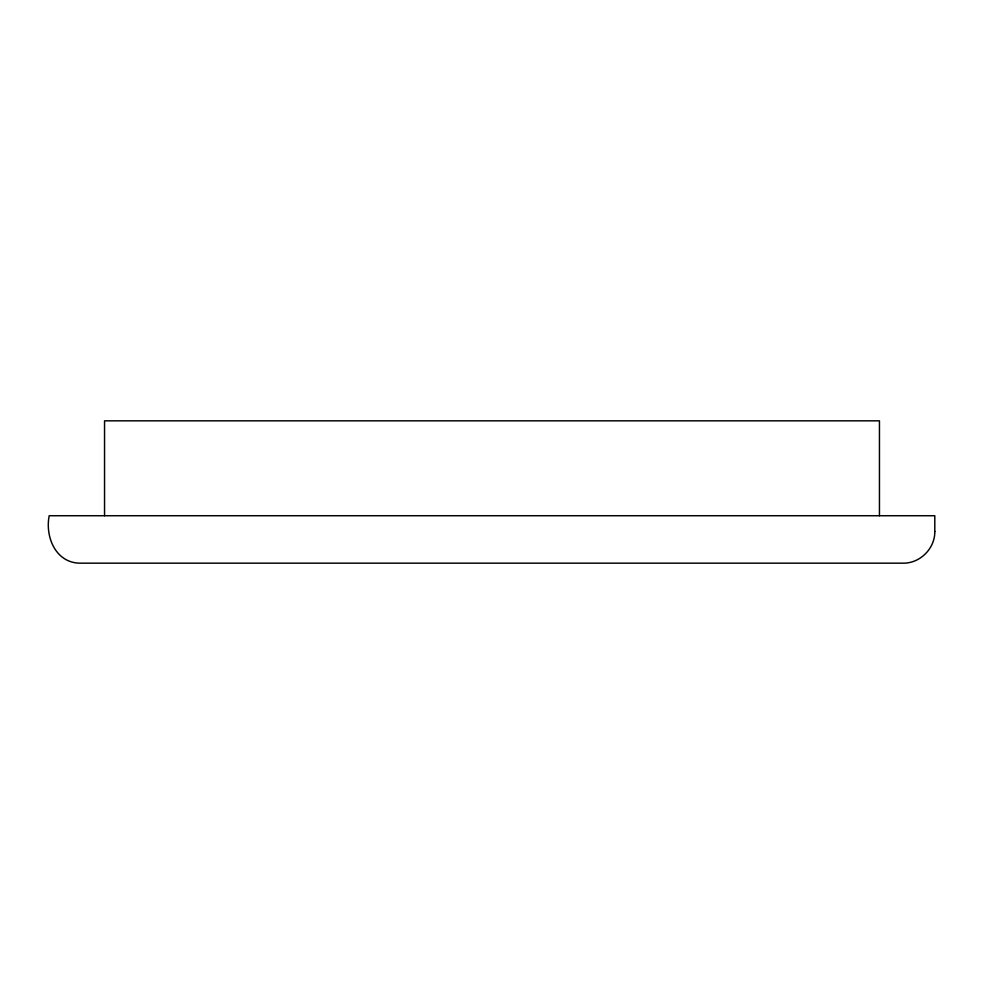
<?xml version="1.0" encoding="UTF-8"?>
<svg xmlns="http://www.w3.org/2000/svg" width="984" height="984" viewBox="0 0 984 984"><rect width="100%" height="100%" fill="white"/><g stroke="black" fill="none" stroke-linecap="round" stroke-linejoin="round"><path stroke-width="1.48" d="M879.45 515.727L879.45 420.832L104.55 420.832L104.55 515.727M934.8 531.532C935.058 548.445 920.089 563.414 903.177 563.168L80.823 563.168C56.014 563.512 44.895 537.19 49.2 515.727L934.8 515.727L934.8 531.532"/></g></svg>
